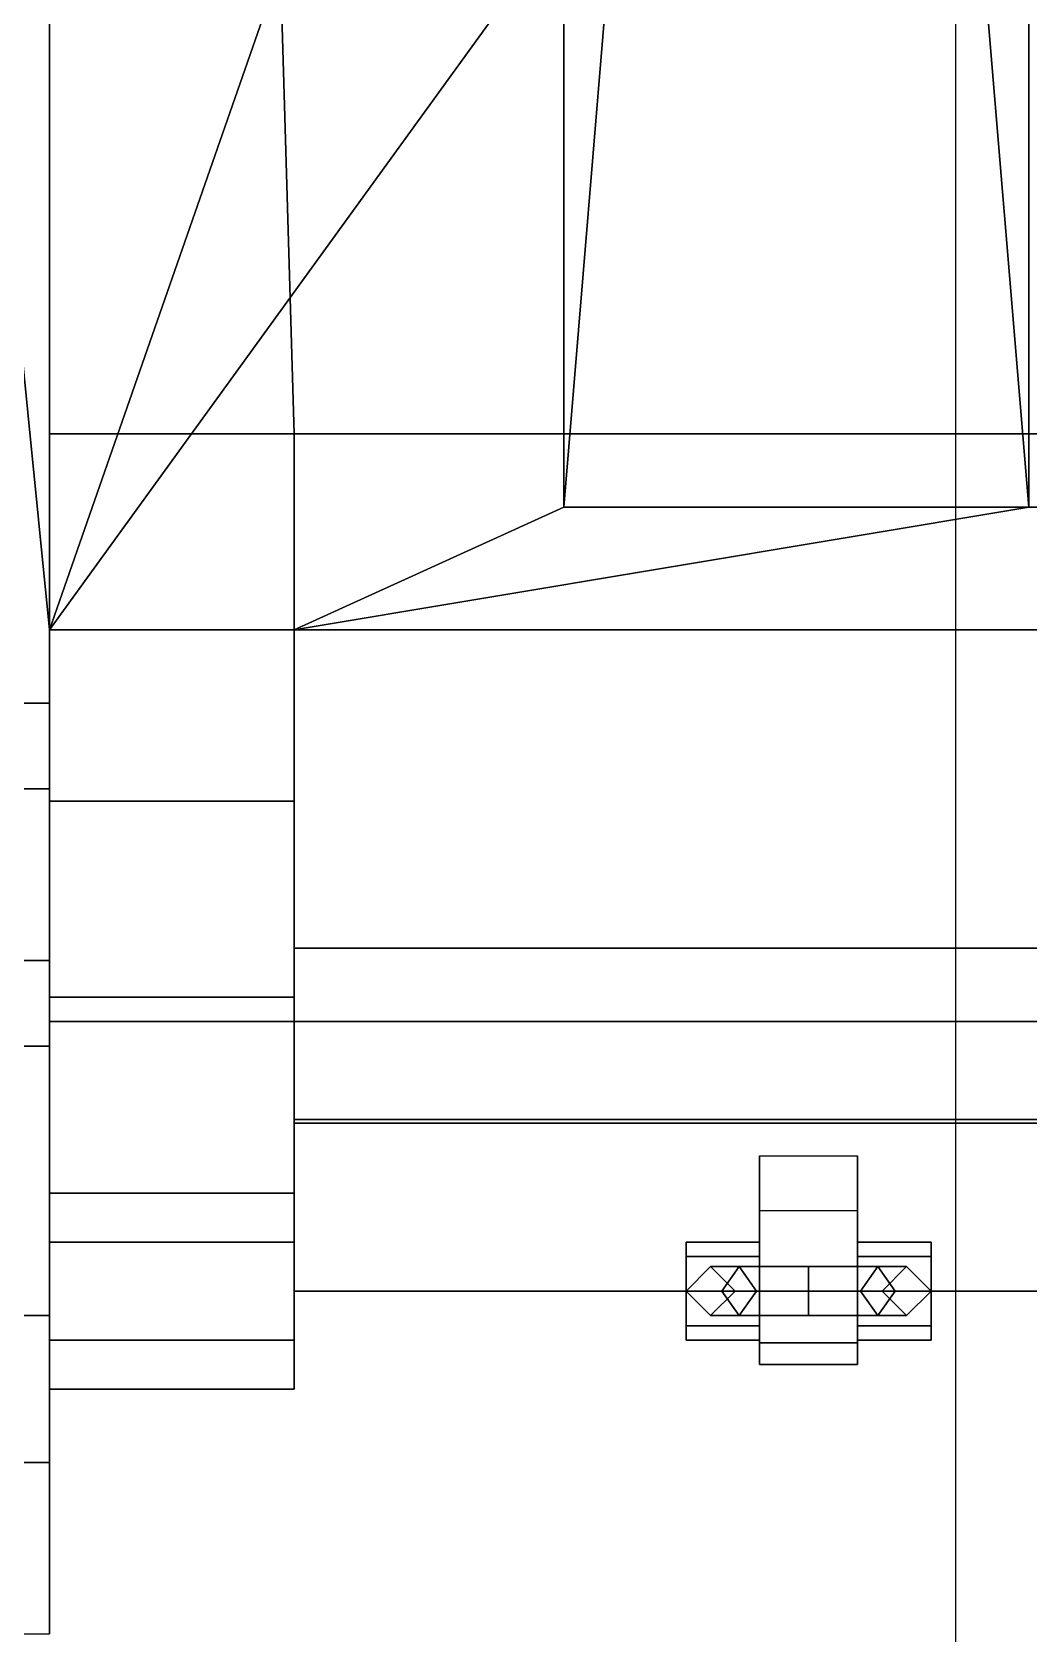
# Model space of a CAD drawing. Header units: millimetres. Extents: x -0.9 to 1.2, y -2.1 to 13.
# Drawn here: x -0.637 to -0.23, y -2.07 to -1.416 of the extents above; entities that cross this region are included whole.
import ezdxf

# ---------------------------------------------------------------- set-up
doc = ezdxf.new("R2010")
doc.units = ezdxf.units.MM
for name, color, linetype in [('fenders', 6, 'Continuous'), ('tmp', 4, 'Continuous'), ('wheels', 2, 'Continuous')]:
    doc.layers.add(name, color=color, linetype=linetype)

msp = doc.modelspace()

# ---------------------------------------------------------------- linework, layer by layer
for points in [[(0.63, 1.81, 0.35), (0.53, -1.58, 0.35), (-0.53, -1.58, 0.35), (-0.63, 1.81, 0.35)], [(-0.63, 1.77, 0.89), (-0.63, 1.81, 0.35), (-0.63, -1.58, 0.35), (-0.63, -1.66, 0.89)], [(-0.63, -1.58, 0.35), (-0.63, 1.81, 0.35), (-0.63, 1.81, 0.35), (-0.53, -1.58, 0.35)], [(-0.33, -0.8, 1.04), (-0.67, -1.26, 0.89), (-0.63, -1.66, 0.89), (-0.33, -0.8, 1.04)], [(-0.33, -0.8, 1.04), (-0.63, -1.66, 0.89), (-0.42, -1.37, 0.96808), (-0.33, -0.8, 1.04)], [(-0.42, -1.37, 0.96808), (-0.63, -1.66, 0.89), (-0.53, -1.66, 0.89), (-0.42, -1.61, 0.90346)], [(-0.4, -1.37, 1.03), (-0.42, -1.61, 0.92), (-0.23, -1.61, 0.92), (-0.25, -1.37, 1.03)], [(-0.4, -1.37, 1.03), (-0.42, -1.37, 0.96808), (-0.42, -1.61, 0.90346), (-0.42, -1.61, 0.92)], [(-0.23, -1.61, 0.92), (-0.23, -1.61, 0.90346), (-0.23, -1.37, 0.96808), (-0.25, -1.37, 1.03)], [(-0.23, -1.61, 0.90346), (-0.08, -1.61, 0.90346), (-0.08, -1.37, 0.96808), (-0.23, -1.37, 0.96808)], [(-0.63, -1.73, 0.27), (-0.63, -1.58, 0.35), (-0.53, -1.58, 0.35), (-0.53, -1.73, 0.27)], [(-0.63, -1.89, 0.32), (-0.63, -1.58, 0.35), (-0.63, -1.73, 0.27), (-0.63, -1.81, 0.27)], [(-0.63, -1.66, 0.89), (-0.63, -1.66, 0.89), (-0.63, -1.58, 0.35), (-0.63, -1.89, 0.32)], [(-0.53, -1.82, 0.35), (-0.53, -1.58, 0.35), (0.53, -1.58, 0.35), (0.53, -1.82, 0.35)], [(-0.53, -1.81, 0.27), (-0.53, -1.73, 0.27), (-0.53, -1.58, 0.35), (-0.53, -1.82, 0.35)], [(-0.23, -1.61, 0.90346), (-0.53, -1.66, 0.89), (0.53, -1.66, 0.89), (-0.08, -1.61, 0.90346)], [(-0.42, -1.61, 0.90346), (-0.53, -1.66, 0.89), (-0.23, -1.61, 0.90346)], [(-0.42, -1.61, 0.92), (-0.42, -1.61, 0.90346), (-0.23, -1.61, 0.90346), (-0.23, -1.61, 0.92)], [(-0.63, -1.66, 0.89), (-0.63, -1.82, 0.87), (-0.53, -1.82, 0.87), (-0.53, -1.66, 0.89)], [(-0.63, -1.66, 0.89), (-0.63, -1.89, 0.32), (-0.63, -1.91, 0.82), (-0.63, -1.82, 0.87)], [(-0.53, -1.66, 0.89), (-0.53, -1.79, 0.86), (0.53, -1.79, 0.86), (0.53, -1.66, 0.89)], [(-0.53, -1.66, 0.89), (-0.53, -1.82, 0.87), (-0.53, -1.79, 0.86), (-0.53, -1.66, 0.89)], [(-0.63, -1.81, 0.27), (-0.63, -1.73, 0.27), (-0.53, -1.73, 0.27), (-0.53, -1.81, 0.27)], [(-0.53, -1.79, 0.86), (-0.53, -1.86, 0.8), (0.53, -1.86, 0.8), (0.53, -1.79, 0.86)], [(-0.53, -1.82, 0.87), (-0.53, -1.91, 0.82), (-0.53, -1.86, 0.8), (-0.53, -1.79, 0.86)], [(-0.63, -1.89, 0.32), (-0.63, -1.81, 0.27), (-0.53, -1.81, 0.27), (-0.53, -1.89, 0.32)], [(-0.53, -1.89, 0.32), (-0.53, -1.81, 0.27), (-0.53, -1.82, 0.35)], [(-0.63, -1.82, 0.87), (-0.63, -1.91, 0.82), (-0.53, -1.91, 0.82), (-0.53, -1.82, 0.87)], [(-0.53, -1.86143, 0.39143), (-0.53, -1.82, 0.35), (0.53, -1.82, 0.35), (0.53, -1.86143, 0.39143)], [(-0.53, -1.89, 0.32), (-0.53, -1.82, 0.35), (-0.53, -1.86143, 0.39143)], [(-0.53, -1.86, 0.8), (-0.53, -1.93, 0.64), (0.53, -1.93, 0.64), (0.53, -1.86, 0.8)], [(-0.53, -1.91, 0.82), (-0.53, -1.97, 0.64), (-0.53, -1.93, 0.64), (-0.53, -1.86, 0.8)], [(-0.53, -1.93, 0.64), (-0.53, -1.86143, 0.39143), (0.53, -1.86143, 0.39143), (0.53, -1.93, 0.64)], [(-0.53, -1.95, 0.46), (-0.53, -1.89, 0.32), (-0.53, -1.86143, 0.39143), (-0.53, -1.95, 0.46)], [(-0.53, -1.97, 0.64), (-0.53, -1.95, 0.46), (-0.53, -1.86143, 0.39143), (-0.53, -1.93, 0.64)], [(-0.34, -1.93, 0.45), (-0.34, -1.91586, 0.45586), (-0.34, -1.87483, 0.44), (-0.34, -1.93, 0.44)], [(-0.34, -1.93, 0.44), (-0.34, -1.87483, 0.44), (-0.3, -1.87483, 0.44), (-0.3, -1.93, 0.44)], [(-0.34, -1.87483, 0.44), (-0.34, -1.91, 0.47), (-0.34, -1.89732, 0.52154)], [(-0.34, -1.87483, 0.44), (-0.34, -1.91586, 0.45586), (-0.34, -1.91, 0.47)], [(-0.3, -1.93, 0.44), (-0.3, -1.87483, 0.44), (-0.3, -1.91586, 0.45586), (-0.3, -1.93, 0.45)], [(-0.3, -1.89732, 0.52154), (-0.3, -1.89732, 0.52154), (-0.3, -1.91, 0.47), (-0.3, -1.87483, 0.44)], [(-0.3, -1.91, 0.47), (-0.3, -1.91, 0.47), (-0.3, -1.91586, 0.45586), (-0.3, -1.87483, 0.44)], [(-0.63, -1.95, 0.46), (-0.63, -1.89, 0.32), (-0.53, -1.89, 0.32), (-0.53, -1.95, 0.46)], [(-0.63, -1.91, 0.82), (-0.63, -1.89, 0.32), (-0.63, -1.95, 0.46), (-0.63, -1.97, 0.64)], [(-0.34, -1.91586, 0.48414), (-0.34, -1.93, 0.49), (-0.34, -1.93, 0.5), (-0.34, -1.89732, 0.52154)], [(-0.34, -1.91, 0.47), (-0.34, -1.91586, 0.48414), (-0.34, -1.89732, 0.52154)], [(-0.34, -1.89732, 0.52154), (-0.34, -1.93, 0.5), (-0.3, -1.93, 0.5), (-0.3, -1.89732, 0.52154)], [(-0.3, -1.89732, 0.52154), (-0.3, -1.93, 0.5), (-0.3, -1.93, 0.49), (-0.3, -1.91586, 0.48414)], [(-0.3, -1.89732, 0.52154), (-0.3, -1.89732, 0.52154), (-0.3, -1.91586, 0.48414), (-0.3, -1.91, 0.47)], [(-0.63, -1.91, 0.82), (-0.63, -1.97, 0.64), (-0.53, -1.97, 0.64), (-0.53, -1.91, 0.82)], [(-0.37, -1.91, 0.47), (-0.37, -1.91586, 0.48414), (-0.34, -1.91586, 0.48414), (-0.34, -1.91, 0.47)], [(-0.37, -1.91586, 0.45586), (-0.37, -1.91, 0.47), (-0.34, -1.91, 0.47), (-0.34, -1.91586, 0.45586)], [(-0.37, -1.91586, 0.48414), (-0.37, -1.91, 0.47), (-0.37, -1.91586, 0.45586), (-0.37, -1.93, 0.45)], [(-0.37, -1.91586, 0.48414), (-0.37, -1.93, 0.49), (-0.34, -1.93, 0.49), (-0.34, -1.91586, 0.48414)], [(-0.37, -1.93, 0.45), (-0.37, -1.91586, 0.45586), (-0.34, -1.91586, 0.45586), (-0.34, -1.93, 0.45)], [(-0.37, -1.91586, 0.48414), (-0.37, -1.93, 0.45), (-0.37, -1.94414, 0.45586), (-0.37, -1.95, 0.47)], [(-0.37, -1.93, 0.49), (-0.37, -1.91586, 0.48414), (-0.37, -1.95, 0.47), (-0.37, -1.94414, 0.48414)], [(-0.3, -1.91, 0.47), (-0.3, -1.91586, 0.48414), (-0.27, -1.91586, 0.48414), (-0.27, -1.91, 0.47)], [(-0.3, -1.91586, 0.45586), (-0.3, -1.91, 0.47), (-0.27, -1.91, 0.47), (-0.27, -1.91586, 0.45586)], [(-0.3, -1.91586, 0.48414), (-0.3, -1.93, 0.49), (-0.27, -1.93, 0.49), (-0.27, -1.91586, 0.48414)], [(-0.3, -1.93, 0.45), (-0.3, -1.91586, 0.45586), (-0.27, -1.91586, 0.45586), (-0.27, -1.93, 0.45)], [(-0.27, -1.93, 0.49), (-0.27, -1.94414, 0.48414), (-0.27, -1.91, 0.47), (-0.27, -1.91586, 0.48414)], [(-0.27, -1.94414, 0.48414), (-0.27, -1.93, 0.45), (-0.27, -1.91586, 0.45586), (-0.27, -1.91, 0.47)], [(-0.36, -1.92, 0.39), (-0.37, -1.93, 0.39), (-0.37, -1.93, 0.45), (-0.36, -1.92, 0.46)], [(-0.37, -1.93, 0.39), (-0.36, -1.92, 0.39), (-0.34828, -1.92, 0.36172), (-0.35536, -1.93, 0.35464)], [(-0.35, -1.93, 0.39), (-0.36, -1.92, 0.39), (-0.36, -1.92, 0.46), (-0.35, -1.93, 0.45)], [(-0.36, -1.92, 0.39), (-0.35, -1.93, 0.39), (-0.34121, -1.93, 0.36879), (-0.34828, -1.92, 0.36172)], [(-0.35536, -1.93, 0.35464), (-0.34828, -1.92, 0.36172), (-0.32, -1.92, 0.35), (-0.32, -1.93, 0.34)], [(-0.34828, -1.92, 0.36172), (-0.34121, -1.93, 0.36879), (-0.32, -1.93, 0.36), (-0.32, -1.92, 0.35)], [(-0.32, -1.93, 0.34), (-0.32, -1.92, 0.35), (-0.29172, -1.92, 0.36172), (-0.28464, -1.93, 0.35464)], [(-0.32, -1.92, 0.35), (-0.32, -1.93, 0.36), (-0.29879, -1.93, 0.36879), (-0.29172, -1.92, 0.36172)], [(-0.29172, -1.92, 0.36172), (-0.29879, -1.93, 0.36879), (-0.29, -1.93, 0.39), (-0.28, -1.92, 0.39)], [(-0.28464, -1.93, 0.35464), (-0.29172, -1.92, 0.36172), (-0.28, -1.92, 0.39), (-0.27, -1.93, 0.39)], [(-0.28, -1.92, 0.39), (-0.29, -1.93, 0.39), (-0.29, -1.93, 0.45), (-0.28, -1.92, 0.46)], [(-0.27, -1.93, 0.39), (-0.28, -1.92, 0.39), (-0.28, -1.92, 0.46), (-0.27, -1.93, 0.45)], [(-0.37, -1.93, 0.39), (-0.36, -1.94, 0.39), (-0.36, -1.94, 0.46), (-0.37, -1.93, 0.45)], [(-0.36, -1.94, 0.39), (-0.37, -1.93, 0.39), (-0.35536, -1.93, 0.35464), (-0.34828, -1.94, 0.36172)], [(-0.37, -1.93, 0.49), (-0.37, -1.94414, 0.48414), (-0.34, -1.94414, 0.48414), (-0.34, -1.93, 0.49)], [(-0.37, -1.94414, 0.45586), (-0.37, -1.93, 0.45), (-0.34, -1.93, 0.45), (-0.34, -1.94414, 0.45586)], [(-0.36, -1.94, 0.39), (-0.35, -1.93, 0.39), (-0.35, -1.93, 0.45), (-0.36, -1.94, 0.46)], [(-0.35, -1.93, 0.39), (-0.36, -1.94, 0.39), (-0.34828, -1.94, 0.36172), (-0.34121, -1.93, 0.36879)], [(-0.34828, -1.94, 0.36172), (-0.35536, -1.93, 0.35464), (-0.32, -1.93, 0.34), (-0.32, -1.94, 0.35)], [(-0.34121, -1.93, 0.36879), (-0.34828, -1.94, 0.36172), (-0.32, -1.94, 0.35), (-0.32, -1.93, 0.36)], [(-0.34, -1.93, 0.5), (-0.34, -1.95121, 0.49121), (-0.3, -1.95121, 0.49121), (-0.3, -1.93, 0.5)], [(-0.34, -1.95121, 0.44879), (-0.34, -1.93, 0.44), (-0.3, -1.93, 0.44), (-0.3, -1.95121, 0.44879)], [(-0.34, -1.95121, 0.49121), (-0.34, -1.93, 0.5), (-0.34, -1.93, 0.49), (-0.34, -1.94414, 0.48414)], [(-0.34, -1.93, 0.44), (-0.34, -1.95121, 0.44879), (-0.34, -1.94414, 0.45586), (-0.34, -1.93, 0.45)], [(-0.32, -1.93, 0.36), (-0.32, -1.94, 0.35), (-0.29172, -1.94, 0.36172), (-0.29879, -1.93, 0.36879)], [(-0.32, -1.94, 0.35), (-0.32, -1.93, 0.34), (-0.28464, -1.93, 0.35464), (-0.29172, -1.94, 0.36172)], [(-0.3, -1.93, 0.49), (-0.3, -1.94414, 0.48414), (-0.27, -1.94414, 0.48414), (-0.27, -1.93, 0.49)], [(-0.3, -1.94414, 0.45586), (-0.3, -1.93, 0.45), (-0.27, -1.93, 0.45), (-0.27, -1.94414, 0.45586)], [(-0.3, -1.93, 0.5), (-0.3, -1.95121, 0.49121), (-0.3, -1.94414, 0.48414), (-0.3, -1.93, 0.49)], [(-0.3, -1.95121, 0.44879), (-0.3, -1.93, 0.44), (-0.3, -1.93, 0.45), (-0.3, -1.94414, 0.45586)], [(-0.29879, -1.93, 0.36879), (-0.29172, -1.94, 0.36172), (-0.28, -1.94, 0.39), (-0.29, -1.93, 0.39)], [(-0.29172, -1.94, 0.36172), (-0.28464, -1.93, 0.35464), (-0.27, -1.93, 0.39), (-0.28, -1.94, 0.39)], [(-0.29, -1.93, 0.39), (-0.28, -1.94, 0.39), (-0.28, -1.94, 0.46), (-0.29, -1.93, 0.45)], [(-0.28, -1.94, 0.39), (-0.27, -1.93, 0.39), (-0.27, -1.93, 0.45), (-0.28, -1.94, 0.46)], [(-0.27, -1.94414, 0.48414), (-0.27, -1.95, 0.47), (-0.27, -1.94414, 0.45586), (-0.27, -1.93, 0.45)], [(-0.37, -1.94414, 0.48414), (-0.37, -1.95, 0.47), (-0.34, -1.95, 0.47), (-0.34, -1.94414, 0.48414)], [(-0.37, -1.95, 0.47), (-0.37, -1.94414, 0.45586), (-0.34, -1.94414, 0.45586), (-0.34, -1.95, 0.47)], [(-0.34, -1.96, 0.47), (-0.34, -1.95121, 0.49121), (-0.34, -1.94414, 0.48414), (-0.34, -1.95, 0.47)], [(-0.34, -1.95121, 0.44879), (-0.34, -1.96, 0.47), (-0.34, -1.95, 0.47), (-0.34, -1.94414, 0.45586)], [(-0.3, -1.94414, 0.48414), (-0.3, -1.95, 0.47), (-0.27, -1.95, 0.47), (-0.27, -1.94414, 0.48414)], [(-0.3, -1.95, 0.47), (-0.3, -1.94414, 0.45586), (-0.27, -1.94414, 0.45586), (-0.27, -1.95, 0.47)], [(-0.3, -1.95121, 0.49121), (-0.3, -1.96, 0.47), (-0.3, -1.95, 0.47), (-0.3, -1.94414, 0.48414)], [(-0.3, -1.96, 0.47), (-0.3, -1.95121, 0.44879), (-0.3, -1.94414, 0.45586), (-0.3, -1.95, 0.47)], [(-0.63, -1.97, 0.64), (-0.63, -1.95, 0.46), (-0.53, -1.95, 0.46), (-0.53, -1.97, 0.64)], [(-0.34, -1.95121, 0.49121), (-0.34, -1.96, 0.47), (-0.3, -1.96, 0.47), (-0.3, -1.95121, 0.49121)], [(-0.34, -1.96, 0.47), (-0.34, -1.95121, 0.44879), (-0.3, -1.95121, 0.44879), (-0.3, -1.96, 0.47)]]:
    msp.add_3dface(points)
at = {"layer": 'fenders'}
for points in [[(-0.63, -1.83, 0.89), (-0.63, -1.66, 0.89), (-0.67, -1.26, 0.89), (-0.93, -1.83, 0.89)], [(-0.63, -1.82, 0.87), (-0.63, -1.66, 0.89), (-0.63, -1.66, 0.89), (-0.63, -1.83, 0.89)], [(-0.63, -1.91, 0.82), (-0.63, -1.82, 0.87), (-0.63, -1.83, 0.89), (-0.63, -1.94, 0.86)], [(-0.63, -1.94, 0.86), (-0.63, -1.83, 0.89), (-0.93, -1.83, 0.89), (-0.93, -1.94, 0.86)], [(-0.63, -1.97, 0.64), (-0.63, -1.91, 0.82), (-0.63, -2, 0.83), (-0.63, -2.07, 0.76)], [(-0.63, -1.91, 0.82), (-0.63, -1.91, 0.82), (-0.63, -1.94, 0.86), (-0.63, -2, 0.83)], [(-0.63, -2, 0.83), (-0.63, -1.94, 0.86), (-0.93, -1.94, 0.86), (-0.93, -2, 0.83)], [(-0.63, -2.07, 0.76), (-0.63, -2, 0.83), (-0.93, -2, 0.83), (-0.93, -2.07, 0.76)]]:
    msp.add_3dface(points, dxfattribs=at)
at = {"layer": 'tmp'}
for p in [(-0.26, 1.78, 13.47), (-0.26, 1.78, 13.45)]:
    msp.add_xline(p, (0, -1), dxfattribs=at)
at = {"layer": 'wheels'}
for points in [[(-0.63, -1.725, 0.57062), (-0.63, -1.69, 0.51), (-0.67, -1.69, 0.51), (-0.67, -1.725, 0.57062)], [(-0.63, -1.69, 0.51), (-0.63, -1.725, 0.44938), (-0.67, -1.725, 0.44938), (-0.67, -1.69, 0.51)], [(-0.63, -1.795, 0.57062), (-0.63, -1.725, 0.57062), (-0.67, -1.725, 0.57062), (-0.67, -1.795, 0.57062)], [(-0.63, -1.725, 0.44938), (-0.63, -1.795, 0.44938), (-0.67, -1.795, 0.44938), (-0.67, -1.725, 0.44938)], [(-0.63, -1.83, 0.51), (-0.63, -1.795, 0.57062), (-0.67, -1.795, 0.57062), (-0.67, -1.83, 0.51)], [(-0.63, -1.795, 0.44938), (-0.63, -1.83, 0.51), (-0.67, -1.83, 0.51), (-0.67, -1.795, 0.44938)]]:
    msp.add_3dface(points, dxfattribs=at)

doc.saveas('drawing.dxf')
